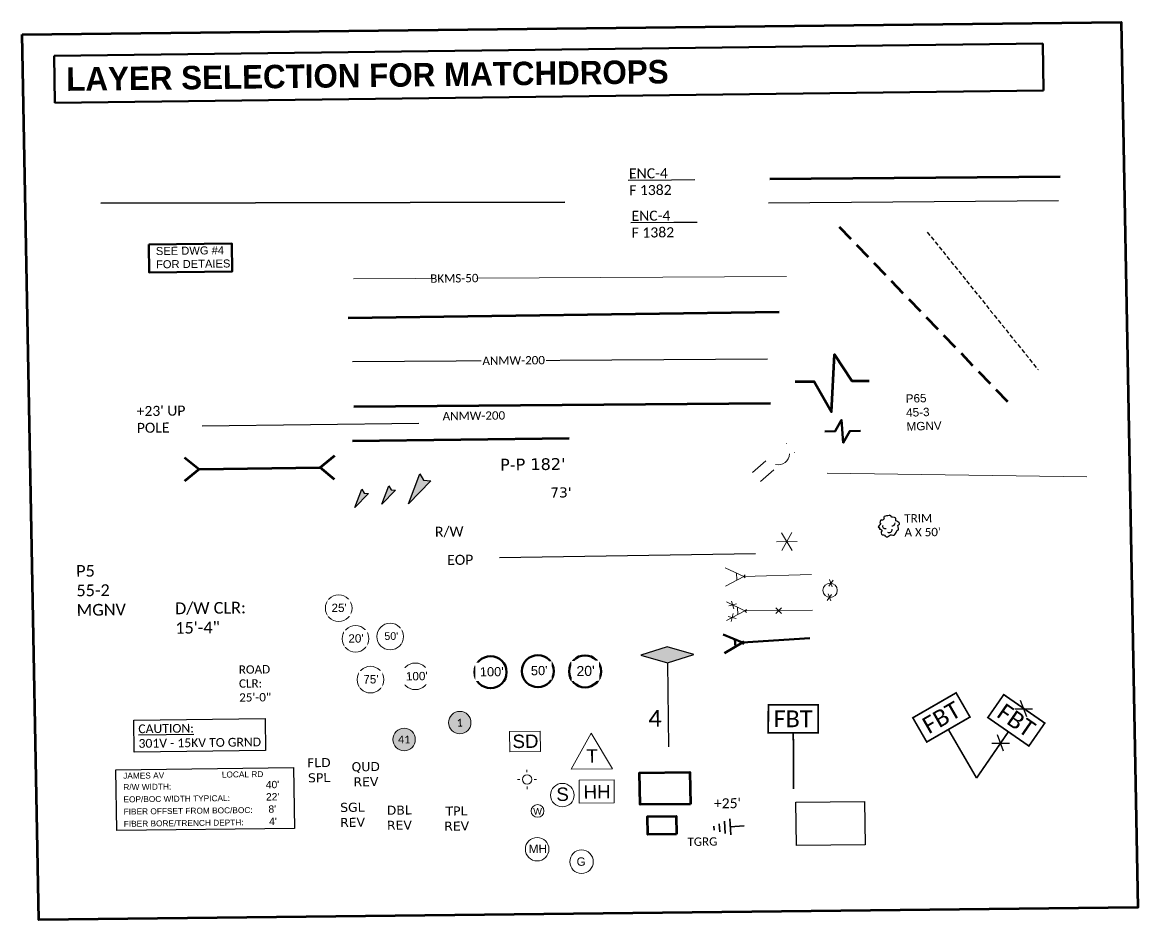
# Model space of a CAD drawing. Header units: inches. Extents: x 2013952 to 2016991, y 779373 to 782808.
# Drawn here: x 2016254 to 2016920, y 781020 to 781556 of the extents above; entities that cross this region are included whole.
import ezdxf
from ezdxf import colors
from ezdxf.entities.mleader import LeaderData, LeaderLine
from ezdxf.enums import TextEntityAlignment as Align
from ezdxf.lldxf.tags import DXFTag
from ezdxf.math import Vec2, Vec3

# ---------------------------------------------------------------- set-up
doc = ezdxf.new("R2010")
doc.units = ezdxf.units.IN
doc.header["$MEASUREMENT"] = 0
doc.linetypes.add('DASHED', pattern=[0.75, 0.5, -0.25])
for name, color, linetype in [('100 LOOP EXISTING', 6, 'Continuous'), ('20 loop', 1, 'Continuous'), ('20 LOOP EXISTING', 1, 'Continuous'), ('25 loop existing', 7, 'Continuous'), ('50 loop', 1, 'Continuous'), ('50 LOOP EXISTING', 6, 'Continuous'), ('75 LOOP EXISTING', 7, 'Continuous'), ('845CHH', 7, 'Continuous'), ('8645CHH', 7, 'Continuous'), ('AERIAL CABLE EX', 5, 'Continuous'), ('CAUTION NOTE', 7, 'Continuous'), ('CONDUIT', 7, 'Continuous'), ('CULVERT', 7, 'Continuous'), ('DW CLEARANCE', 7, 'Continuous'), ('EOP', 150, 'Continuous'), ('EX CONDUIT', 7, 'Continuous'), ('EX OVERHEAD GUY', 7, 'Continuous'), ('ex strand', 7, 'Continuous'), ('EX UNDERGROUND', 7, 'Continuous'), ('EXIST HH', 20, 'Continuous'), ('EXIST MH', 20, 'Continuous'), ('EXISTING 845CHH', 7, 'Continuous'), ('EXSISTING FBT', 1, 'Continuous'), ('FBT', 1, 'Continuous'), ('FBT.FST', 1, 'Continuous'), ('FST', 1, 'Continuous'), ('FST SIZE TEXT', 1, 'Continuous'), ('GANESH', 1, 'Continuous'), ('GAS', 7, 'Continuous'), ('Grounding', 1, 'Continuous'), ('GROUNDING TEXT', 7, 'Continuous'), ('HYDRANT', 7, 'Continuous'), ('INNERDUCT BUBBLE NUMBERS', 7, 'Continuous'), ('LINE LABELS', 7, 'Continuous'), ('OVERHEAD GUY', 7, 'Continuous'), ('P-P VALUES', 7, 'Continuous'), ('PFP DETAIL', 7, 'Continuous'), ('POLE INFO', 7, 'Continuous'), ('POLE NUMBERS', 6, 'Continuous'), ('REELS BUBBLES', 87, 'Continuous'), ('Sewer MH', 7, 'Continuous'), ('SPLICE', 7, 'Continuous'), ('StormDrain', 20, 'Continuous'), ('TRACKS', 7, 'Continuous'), ('TRIMS', 7, 'Continuous'), ('TYPICALS', 7, 'Continuous'), ('UNDERGROUND', 3, 'Continuous')]:
    doc.layers.add(name, color=color, linetype=linetype)
for name, color, linetype, lineweight in [('AchorGuyExisting', 150, 'Continuous', 0), ('AERIAL CABLE PROP', 1, 'Continuous', 60), ('AnchorGuyProposed', 1, 'Continuous', 50), ('AnchorGuyRemove', 7, 'Continuous', 0), ('BURIED CABLE EX', 32, 'BUR', 30), ('BURIED CABLE PROP', 1, 'BUR', 60), ('FireHydrant', 150, 'Continuous', 0), ('FST PROP', 240, 'Continuous', 50), ('INNERDUCT LENGTH', 4, 'Continuous', 53), ('J HOOK TEXT', 1, 'Continuous', 35), ('Level 5', 7, 'Continuous', 0), ('MISC', 7, 'Continuous', 0), ('OVERLASH', 255, 'Continuous', 0), ('Pole notes', 7, 'Continuous', 0), ('Poles', 7, 'Continuous', 0), ('RIZER TEXT', 1, 'Continuous', 0), ('ROAD CLEARENCE TEXT', 7, 'Continuous', 0), ('TETHER TEXT', 250, 'Continuous', 50), ('Transformer', 92, 'Continuous', 0), ('WaterMeter', 252, 'Continuous', 0)]:
    doc.layers.add(name, color=color, linetype=linetype, lineweight=lineweight)
doc.styles.add('Annotative', font='arial.ttf')
doc.styles.add('calibri', font='calibri.ttf')
doc.styles.add('Legend', font='calibri.ttf')
doc.styles.add('PROPOSED', font='calibri.ttf')
doc.styles.get("Standard").update_dxf_attribs({"font": 'arial.ttf'})
tags = doc.linetypes.add('BUR', pattern='A,4.693196,-0.073857,["B",Standard,S=0.5,R=0,X=0,Y=-0.25],-0.553701,4.679246', length=10).pattern_tags.tags
tags[6] = DXFTag(74, 10)
doc.linetypes.add('TRACKS', pattern='A,0.15,[130,ltypeshp.shx,S=0.25,R=0,X=0,Y=0],0.15', length=0.3)

# ---------------------------------------------------------------- blocks, each defined once
blk = doc.blocks.new('Sewer')
at = {"layer": 'Sewer MH', "color": 1, "lineweight": 0}
blk.add_circle((0.21, -0.01), 3.51, dxfattribs=at)
at = {"layer": 'Sewer MH', "color": 1}
blk.add_text('S', height=4, dxfattribs=at).set_placement((-1.58, -1.75))
blk = doc.blocks.new('Water Valve')
at = {"layer": 'WaterMeter', "color": 5}
blk.add_circle((0, 0), 3.8, dxfattribs=at)
blk.add_text('W', height=4, dxfattribs=at).set_placement((-2.57, -2.19))
blk = doc.blocks.new('HH')
at = {"layer": 'EXIST HH', "color": 1, "lineweight": 0}
blk.add_lwpolyline([(-5.7, 3.3), (4.75, 3.3), (4.75, -3.57), (-5.7, -3.57)], close=True, dxfattribs=at)
at = {"layer": 'EXIST HH', "color": 1}
blk.add_text('HH', height=4, dxfattribs=at).set_placement((-4.39, -2.22))
blk = doc.blocks.new('Transforam')
at = {"layer": 'Transformer', "color": 3}
blk.add_lwpolyline([(-0.46, 6.95), (-6.64, -3.74), (5.71, -3.75)], close=True, dxfattribs=at)
blk.add_text('T', height=4, dxfattribs=at).set_placement((-2.02, -1.86))
blk = doc.blocks.new('Strome Drain')
at = {"layer": 'StormDrain', "color": 1, "lineweight": 0}
blk.add_lwpolyline([(-4.53, 2.98), (4.62, 2.99), (4.62, -3.03), (-4.53, -3.03)], close=True, dxfattribs=at)
at = {"layer": 'StormDrain', "color": 1}
blk.add_text('SD', height=4, rotation=0.0453, dxfattribs=at).set_placement((-3.7, -1.97))
blk = doc.blocks.new('HYDRANT')
at = {"layer": 'FireHydrant', "color": 160}
for points in [[(-4.26, 0.05), (-5.74, 0.05)], [(0.01, 4.33), (0.01, 5.81)], [(4.28, 0.05), (5.76, 0.05)], [(0.01, -4.21), (0.01, -5.69)]]:
    blk.add_lwpolyline(points, dxfattribs=at)
blk.add_circle((0.01, 0.06), 2.8, dxfattribs=at)
blk = doc.blocks.new('20 loop')
at = {"layer": '20 loop', "color": 1, "lineweight": 50}
blk.add_circle((-0.06, -0.03), 7.96, dxfattribs=at)
at = {"layer": '20 loop', "color": 1, "lineweight": 53, "insert": (-4.34, 2.68), "char_height": 5, "width": 8.8256, "attachment_point": 1, "line_spacing_factor": 0.96, "bg_fill": 2}
blk.add_mtext("20'", dxfattribs=at)
blk = doc.blocks.new('*U416')
at = {"linetype": 'Continuous', "lineweight": 0, "true_color": 0xffffff}
h = blk.add_hatch(color=7, dxfattribs=at)
h.dxf.hatch_style = 1
h.paths.add_polyline_path([(-0.122, 0, 1), (0.122, 0, 1)])
at = {"color": 0, "linetype": 'ByBlock', "lineweight": -2}
blk.add_circle((0, 0), 0.122, dxfattribs=at)
at = {"color": 0, "linetype": 'ByBlock', "lineweight": -2, "style": 'PROPOSED'}
blk.add_attdef('CCFN', text='', height=0.0844, dxfattribs=at).set_placement((0, 0), align=Align.MIDDLE_CENTER)
at = {"color": 0, "linetype": 'ByBlock', "lineweight": -2, "flags": 104}
blk.add_attdef('CCFA', text='', height=0.0844, dxfattribs=at).set_placement((0.206, 0.09), align=Align.TOP_LEFT)
blk = doc.blocks.new('*U356')
at = {"layer": 'Pole notes', "color": 1, "linetype": 'Continuous', "lineweight": 35, "flags": 128}
for points in [[(-4.19, -0.5), (-4.22, 0.03)], [(-3.42, -0.77), (-3.48, 0.37)], [(-2.65, -0.99), (-2.75, 0.74)], [(-1.89, -1.22), (-2.01, 1.06)], [(0, 0.03), (-1.95, -0.08)]]:
    blk.add_lwpolyline(points, dxfattribs=at)
blk = doc.blocks.new('*U357')
for points in [[(0, 0), (7.62, 0)], [(3.49, 0.32), (4.13, -0.32)], [(4.13, 0.32), (3.49, -0.32)], [(7.46, 0.16), (7.62, 0)], [(7.62, 0), (7.46, -0.16)], [(7.62, 0), (9.72, 1.04)], [(7.62, 0), (9.71, -1.05)], [(8.45, 0.4), (8.45, -0.41)], [(8.63, 0.83), (9.51, 0.61)], [(9.18, 1.16), (8.96, 0.28)], [(8.57, -0.82), (9.44, -0.59)], [(8.89, -0.27), (9.12, -1.14)]]:
    blk.add_lwpolyline(points)
blk = doc.blocks.new('*U349')
for p, q in [((9.65, 1.56), (7.61, 0.41)), ((0, 0), (7.61, 0.41)), ((7.44, 0.57), (7.61, 0.41)), ((7.61, 0.41), (7.46, 0.25)), ((7.61, 0.41), (9.75, -0.52)), ((8.41, 0.87), (8.46, 0.04))]:
    blk.add_line(p, q)
blk = doc.blocks.new('*U350')
blk.add_line((8.45, -0.29), (8.44, 0.54))
for points in [[(0, 0), (7.62, 0.11)], [(7.46, 0.27), (7.62, 0.11)], [(7.62, 0.11), (7.46, -0.05)], [(9.73, -0.9), (7.62, 0.11), (9.69, 1.19)]]:
    blk.add_lwpolyline(points)
blk = doc.blocks.new('*U352')
at = {"linetype": 'Continuous', "lineweight": 0}
for p, q in [((-0.505, 1.131), (-0.505, 1.148)), ((0.495, 1.133), (0.495, 1.151))]:
    blk.add_line(p, q, dxfattribs=at)
blk = doc.blocks.new('*U351')
at = {"linetype": 'Continuous', "lineweight": 0}
for p, q in [((-0.502, -0.365), (-0.505, 1.148)), ((0.498, -0.363), (0.495, 1.151))]:
    blk.add_line(p, q, dxfattribs=at)
blk = doc.blocks.new('100 loop')
at = {"layer": '20 loop', "lineweight": 50}
blk.add_circle((0.03, 0.17), 7.96, dxfattribs=at)
at = {"layer": '20 loop', "lineweight": 50, "insert": (-5.31, 2.69), "char_height": 4.563, "width": 3.8729, "attachment_point": 1, "bg_fill": 2}
blk.add_mtext("100'", dxfattribs=at)
blk = doc.blocks.new('EX MH')
at = {"layer": 'EXIST MH', "lineweight": 0}
blk.add_circle((-0.14, -0.14), 7.02, dxfattribs=at)
at = {"layer": 'EXIST MH'}
blk.add_text('MH', height=5, dxfattribs=at).set_placement((-5.14, -2.42))
blk = doc.blocks.new('REMOVE POLE')
at = {"layer": 'Poles', "color": 255, "lineweight": 0}
for points in [[(1.56, 5.22), (-0.62, 2.16)], [(-0.2, 5.5), (1.14, 1.88)], [(0.69, -2.02), (-1.5, -5.08)], [(-1.07, -1.74), (0.27, -5.36)]]:
    blk.add_lwpolyline(points, dxfattribs=at)
blk.add_circle((0.02, 0.07), 3.65, dxfattribs=at)
blk = doc.blocks.new('S_TREE')
at = {"color": 0, "linetype": 'ByBlock', "lineweight": -2, "flags": 128}
blk.add_lwpolyline([(-0.081, -0.198), (-0.055, -0.22), (-0.025, -0.226), (-0.007, -0.212), (0.011, -0.194), (0.033, -0.186), (0.055, -0.186), (0.079, -0.194), (0.105, -0.192), (0.119, -0.178), (0.145, -0.136), (0.161, -0.106), (0.169, -0.09), (0.181, -0.09), (0.195, -0.084), (0.195, -0.058), (0.191, -0.024), (0.183, 0), (0.189, 0.012), (0.203, 0.016), (0.213, 0.026), (0.213, 0.048), (0.203, 0.058), (0.165, 0.086), (0.143, 0.096), (0.141, 0.114), (0.141, 0.128), (0.141, 0.146), (0.121, 0.162), (0.109, 0.162), (0.079, 0.164), (0.067, 0.166), (0.043, 0.192), (0.021, 0.206), (0.013, 0.204), (-0.013, 0.194), (-0.041, 0.194), (-0.063, 0.19), (-0.089, 0.182), (-0.096, 0.166), (-0.093, 0.156), (-0.093, 0.146), (-0.091, 0.136), (-0.101, 0.126), (-0.109, 0.116), (-0.121, 0.11), (-0.137, 0.112), (-0.151, 0.114), (-0.161, 0.104), (-0.169, 0.084), (-0.175, 0.06), (-0.165, 0.05), (-0.163, 0.036), (-0.175, 0.02), (-0.187, 0.002), (-0.201, -0.014), (-0.211, -0.028), (-0.201, -0.036), (-0.191, -0.034), (-0.185, -0.044), (-0.185, -0.058), (-0.183, -0.068), (-0.165, -0.072), (-0.147, -0.08), (-0.131, -0.096), (-0.151, -0.122), (-0.149, -0.144), (-0.145, -0.166), (-0.127, -0.182), (-0.107, -0.182), (-0.083, -0.192), (-0.071, -0.206)], dxfattribs=at)
at = {"color": 0, "linetype": 'ByBlock', "lineweight": -2, "extrusion": (0, 0, -1)}
blk.add_arc((0.066, -0.016), 0.0492, 250.7981, 29.3448, dxfattribs=at)
at = {"color": 0, "linetype": 'ByBlock', "lineweight": -2}
for centre, radius, start, end in [((0.068, 0.053), 0.0616, 262.0087, 0.459), ((0.009, -0.076), 0.0624, 236.088, 1.4691)]:
    blk.add_arc(centre, radius, start, end, dxfattribs=at)
blk = doc.blocks.new('75 LOOP EXISTING')
at = {"layer": '75 LOOP EXISTING', "color": 1, "lineweight": 0}
blk.add_circle((0.32, 0.09), 7.96, dxfattribs=at)
at = {"layer": '75 LOOP EXISTING', "color": 1, "lineweight": 53, "insert": (-3.96, 2.8), "char_height": 5, "width": 8.8256, "attachment_point": 1, "line_spacing_factor": 0.96, "bg_fill": 2}
blk.add_mtext("75'", dxfattribs=at)
blk = doc.blocks.new('100 LOOP EXISTING')
at = {"layer": '100 LOOP EXISTING', "color": 1, "lineweight": 0}
blk.add_circle((-0.53, -0.34), 7.96, dxfattribs=at)
at = {"layer": '100 LOOP EXISTING', "color": 1, "lineweight": 53, "insert": (-6.17, 2.27), "char_height": 5, "width": 12.7103, "attachment_point": 1, "line_spacing_factor": 0.96, "bg_fill": 2}
blk.add_mtext("100'", dxfattribs=at)
blk = doc.blocks.new('50 LOOP EXISTING')
at = {"layer": '50 LOOP EXISTING', "color": 1, "lineweight": 0}
blk.add_circle((0.11, -0.13), 7.96, dxfattribs=at)
at = {"layer": '50 LOOP EXISTING', "color": 1, "lineweight": 60, "insert": (-3.36, 2.44), "char_height": 4.563, "width": 8.0535, "attachment_point": 1, "bg_fill": 2}
blk.add_mtext("50'", dxfattribs=at)
blk = doc.blocks.new('GAS')
at = {"layer": 'GAS', "color": 2, "lineweight": 0}
blk.add_circle((-0.12, 0.2), 7.02, dxfattribs=at)
at = {"layer": 'GAS', "color": 2}
blk.add_text('G', height=5, dxfattribs=at).set_placement((-3.08, -2.22))
blk = doc.blocks.new('_None')
blk = doc.blocks.new('FBT')
at = {"layer": 'FBT.FST', "const_width": 1}
blk.add_lwpolyline([(-14.44, 50.39), (15.39, 50.01), (15.17, 33.34), (-14.66, 33.73)], close=True, dxfattribs=at)
blk.add_lwpolyline([(0.26, 33.53), (0.01, 0.01)], dxfattribs=at)
at = {"layer": 'FBT.FST', "insert": (0.24, 41.87), "char_height": 10, "attachment_point": 5, "rotation": 359.19699, "style": 'Legend'}
blk.add_mtext_dynamic_manual_height_columns('\\pxqc;FBT', width=33.0033, gutter_width=1, heights=[15.68], dxfattribs=at)
blk = doc.blocks.new('EXISTING FBT')
at = {"layer": 'EXSISTING FBT', "const_width": 1}
blk.add_lwpolyline([(-37.64, 36.45), (-11.61, 51.02), (-3.47, 36.47), (-29.5, 21.9)], close=True, dxfattribs=at)
at = {"layer": 'EXSISTING FBT', "color": 250, "const_width": 1}
blk.add_lwpolyline([(16.86, 49.61), (41.16, 32.3), (31.49, 18.73), (7.19, 36.03)], close=True, dxfattribs=at)
at = {"layer": 'EXSISTING FBT', "color": 250, "lineweight": 30}
for points in [[(23.47, 41.07), (33.94, 40.85)], [(30.43, 36.2), (26.82, 46.04)], [(9.4, 20.72), (19.87, 20.5)], [(16.36, 15.86), (12.76, 25.69)]]:
    blk.add_lwpolyline(points, dxfattribs=at)
at = {"layer": 'EXSISTING FBT', "const_width": 1}
blk.add_lwpolyline([(-16.49, 29.19), (0, 0)], dxfattribs=at)
at = {"layer": 'EXSISTING FBT', "color": 250, "const_width": 1}
blk.add_lwpolyline([(19.34, 27.38), (0, 0)], dxfattribs=at)
at = {"layer": 'EXSISTING FBT', "insert": (-20.56, 36.46), "char_height": 10, "attachment_point": 5, "rotation": 29.23696, "style": 'Legend'}
blk.add_mtext_dynamic_manual_height_columns('\\pxqc;FBT', width=33.0033, gutter_width=1, heights=[15.68], dxfattribs=at)
at = {"layer": 'EXSISTING FBT', "color": 250, "insert": (24.18, 34.17), "char_height": 10, "attachment_point": 5, "rotation": 324.53787, "style": 'Legend'}
blk.add_mtext_dynamic_manual_height_columns('\\pxqc;FBT', width=33.0033, gutter_width=1, heights=[15.68], dxfattribs=at)
blk = doc.blocks.new('20 LOOP EXISTING')
at = {"layer": '20 LOOP EXISTING', "color": 1, "lineweight": 0}
blk.add_circle((0.07, -0.13), 7.96, dxfattribs=at)
at = {"layer": '20 LOOP EXISTING', "color": 1, "lineweight": 53, "insert": (-4.21, 2.58), "char_height": 5, "width": 8.8256, "attachment_point": 1, "line_spacing_factor": 0.96, "bg_fill": 2}
blk.add_mtext("20'", dxfattribs=at)
blk = doc.blocks.new('EXISTING 845CHH')
at = {"layer": 'EXISTING 845CHH', "color": 1, "lineweight": 25}
blk.add_lwpolyline([(20.94, -12.76), (-20, -12.62), (-20.12, 13.32), (20.83, 13.18)], close=True, dxfattribs=at)
blk = doc.blocks.new('CULVERT')
at = {"layer": 'CULVERT', "color": 250, "lineweight": 60}
for points in [[(-50.38, 8.04), (-40.64, -0.03), (-50.61, -7.94)], [(50.38, -8.04), (40.64, 0.03), (50.61, 7.95)], [(-40.64, -0.03), (40.64, 0.03)]]:
    blk.add_lwpolyline(points, dxfattribs=at)
blk = doc.blocks.new('*U347')
blk.add_line((8.45, -0.29), (8.44, 0.54))
for points in [[(0, 0), (7.62, 0.11)], [(7.46, 0.27), (7.62, 0.11)], [(7.62, 0.11), (7.46, -0.05)], [(9.73, -0.9), (7.62, 0.11), (9.69, 1.19)]]:
    blk.add_lwpolyline(points)
blk = doc.blocks.new('*U348')
blk.add_line((8.45, -0.29), (8.44, 0.54))
for points in [[(0, 0), (7.62, 0.11)], [(7.46, 0.27), (7.62, 0.11)], [(7.62, 0.11), (7.46, -0.05)], [(9.73, -0.9), (7.62, 0.11), (9.69, 1.19)]]:
    blk.add_lwpolyline(points)
blk = doc.blocks.new('*U353')
blk.add_line((8.45, -0.29), (8.44, 0.54))
for points in [[(0, 0), (7.62, 0.11)], [(7.46, 0.27), (7.62, 0.11)], [(7.62, 0.11), (7.46, -0.05)], [(9.73, -0.9), (7.62, 0.11), (9.69, 1.19)]]:
    blk.add_lwpolyline(points)
blk = doc.blocks.new('*U354')
at = {"layer": 'Pole notes', "linetype": 'Continuous'}
blk.add_hatch(color=1, dxfattribs=at).paths.add_polyline_path([(4.5, 4.54), (0, 0), (2.3, 5.97), (3.05, 4.65)])
at = {"layer": 'Pole notes', "color": 1, "linetype": 'Continuous', "lineweight": 30, "flags": 128}
blk.add_lwpolyline([(4.5, 4.54), (0, 0), (2.3, 5.97), (3.05, 4.65), (4.5, 4.54)], dxfattribs=at)
blk = doc.blocks.new('*U355')
at = {"layer": 'Pole notes', "linetype": 'Continuous'}
blk.add_hatch(color=32, dxfattribs=at).paths.add_polyline_path([(2.74, 2.77), (0, 0), (1.4, 3.63), (1.86, 2.83)])
at = {"layer": 'Pole notes', "color": 32, "linetype": 'Continuous', "lineweight": 30, "flags": 128}
blk.add_lwpolyline([(2.74, 2.77), (0, 0), (1.4, 3.63), (1.86, 2.83), (2.74, 2.77)], dxfattribs=at)
blk = doc.blocks.new('*U344')
at = {"layer": 'Pole notes', "linetype": 'Continuous'}
blk.add_hatch(color=5, dxfattribs=at).paths.add_polyline_path([(2.75, 2.77), (0, 0), (1.41, 3.64), (1.86, 2.84)])
at = {"layer": 'Pole notes', "color": 5, "linetype": 'Continuous', "lineweight": 30, "flags": 128}
blk.add_lwpolyline([(2.75, 2.77), (0, 0), (1.41, 3.64), (1.86, 2.84), (2.75, 2.77)], dxfattribs=at)
blk = doc.blocks.new('50 loop')
at = {"layer": '50 loop', "color": 1, "lineweight": 50}
blk.add_circle((-0.06, -0.03), 7.96, dxfattribs=at)
at = {"layer": '50 loop', "color": 1, "lineweight": 60, "insert": (-3.54, 2.54), "char_height": 4.563, "width": 8.0535, "attachment_point": 1, "bg_fill": 2}
blk.add_mtext("50'", dxfattribs=at)
blk = doc.blocks.new('25 loop existing')
at = {"layer": '25 loop existing', "color": 1, "lineweight": 0}
blk.add_circle((2006231.37, 842104.87), 7.96, dxfattribs=at)
at = {"layer": '25 loop existing', "color": 1, "lineweight": 53, "insert": (2006227.09, 842107.58), "char_height": 5, "width": 8.8256, "attachment_point": 1, "line_spacing_factor": 0.96, "bg_fill": 2}
blk.add_mtext("25'", dxfattribs=at)
blk = doc.blocks.new('25 loopExisting')
at = {"layer": '25 loop existing', "lineweight": 50}
blk.add_blockref('25 loop existing', (-2006230.95, -842105), dxfattribs=at)
blk = doc.blocks.new('FST_FBT')
at = {"layer": 'FST', "lineweight": 30}
h = blk.add_hatch(color=256, dxfattribs=at)
h.dxf.hatch_style = 1
h.paths.add_polyline_path([(5.29, 18.27), (0, 19.86), (-5.29, 18.27), (0, 16.69)])
at = {"layer": 'FBT.FST', "lineweight": 30}
blk.add_lwpolyline([(-5.29, 18.27), (0, 16.69), (5.29, 18.27), (0, 19.86)], close=True, dxfattribs=at)
blk.add_lwpolyline([(0, 16.69), (0, 0)], dxfattribs=at)
blk = doc.blocks.new('845CHH')
at = {"layer": '845CHH', "color": 1, "lineweight": 90}
blk.add_lwpolyline([(15.83, -10.3), (-14.23, -10.19), (-14.31, 8.84), (15.74, 8.74)], close=True, dxfattribs=at)
blk = doc.blocks.new('8645CHH')
at = {"layer": '8645CHH', "color": 1, "lineweight": 70}
blk.add_lwpolyline([(9.14, -5.9), (-7.87, -5.84), (-7.92, 4.93), (9.09, 4.88)], close=True, dxfattribs=at)
blk = doc.blocks.new('*U68')
at = {"layer": 'Poles'}
for points in [[(-0.93, 1.72), (1.13, -1.84)], [(-0.93, -1.84), (1.13, 1.71)], [(-1.96, -0.06), (2.16, -0.06)]]:
    blk.add_lwpolyline(points, dxfattribs=at)

msp = doc.modelspace()

# ---------------------------------------------------------------- linework, layer by layer
at = {"layer": 'AERIAL CABLE EX', "lineweight": 0}
msp.add_lwpolyline([(2016710.16, 781404.06), (2016451.4, 781402.5)], dxfattribs=at)
at = {"layer": 'AERIAL CABLE PROP', "color": 5}
msp.add_lwpolyline([(2016448.21, 781379.24), (2016705.84, 781382.83)], dxfattribs=at)
at = {"layer": 'BURIED CABLE EX', "ltscale": 12}
msp.add_lwpolyline([(2016450.82, 781353.16), (2016698.83, 781354.84)], dxfattribs=at)
at = {"layer": 'CONDUIT', "color": 4, "lineweight": 70}
msp.add_lwpolyline([(2016700.23, 781462.33), (2016873.59, 781463.68)], dxfattribs=at)
at = {"layer": 'EOP', "color": 6}
msp.add_lwpolyline([(2016538.65, 781236.22), (2016691.51, 781238.6)], dxfattribs=at)
at = {"layer": 'EX CONDUIT', "color": 4, "lineweight": 25}
msp.add_lwpolyline([(2016699.31, 781448.01), (2016872.67, 781449.36)], dxfattribs=at)
at = {"layer": 'EX OVERHEAD GUY', "color": 70, "linetype": 'DASHED', "lineweight": 25, "ltscale": 5}
msp.add_lwpolyline([(2016794.24, 781430.5), (2016860.39, 781348.36)], dxfattribs=at)
at = {"layer": 'ex strand', "color": 4, "lineweight": 0, "ltscale": 10}
msp.add_lwpolyline([(2016734.39, 781286.53), (2016889.62, 781284.25)], dxfattribs=at)
at = {"layer": 'EX UNDERGROUND', "color": 13, "lineweight": 30, "true_color": 0xea5643}
msp.add_lwpolyline([(2016361.02, 781314.76), (2016490.46, 781316.38)], dxfattribs=at)
at = {"layer": 'GANESH', "color": 1, "lineweight": 100}
msp.add_lwpolyline([(2016715.29, 781341.2), (2016726.67, 781341.34), (2016737.02, 781323.12), (2016738.8, 781357.47), (2016749.16, 781341.65), (2016759.44, 781341.67)], dxfattribs=at)
at = {"layer": 'GANESH', "color": 1, "lineweight": 50}
msp.add_lwpolyline([(2016732.99, 781311.47), (2016739.23, 781311.52), (2016743.07, 781318.33), (2016744.06, 781304.72), (2016747.87, 781311.65), (2016754.34, 781311.73)], dxfattribs=at)
at = {"layer": 'OVERHEAD GUY', "color": 1, "linetype": 'DASHED', "lineweight": 80, "ltscale": 20}
msp.add_lwpolyline([(2016741.53, 781433.72), (2016844.47, 781326.91)], dxfattribs=at)
at = {"layer": 'OVERLASH'}
msp.add_arc((2016705.1, 781298.36), 6.9, 257.83003, 357.40096, dxfattribs=at)
at = {"layer": 'PFP DETAIL', "lineweight": 50}
msp.add_lwpolyline([(2016329.18, 781423.06), (2016378.65, 781423.69), (2016378.86, 781406.94), (2016329.39, 781406.31)], close=True, dxfattribs=at)
at = {"layer": 'TRACKS', "color": 6, "linetype": 'TRACKS', "lineweight": 35, "ltscale": 14}
msp.add_lwpolyline([(2016300.47, 781447.77), (2016577.77, 781448.4)], dxfattribs=at)
at = {"layer": 'TYPICALS', "color": 250}
msp.add_lwpolyline([(2016415.68, 781110.77), (2016416.14, 781074.44), (2016309.98, 781073.11), (2016309.53, 781109.44)], close=True, dxfattribs=at)
at = {"layer": 'UNDERGROUND', "color": 13, "lineweight": 70, "true_color": 0xea5643}
msp.add_lwpolyline([(2016450.79, 781305.82), (2016580.22, 781307.45)], dxfattribs=at)

# ---------------------------------------------------------------- block references
at = {"layer": '20 loop', "color": 1, "lineweight": 50, "xscale": 1.2, "yscale": 1.2, "zscale": 1.2, "rotation": 0.7181398473504028}
msp.add_blockref('20 loop', (2016589.85, 781168.22), dxfattribs=at)
at = {"layer": '845CHH', "color": 1, "lineweight": 50, "rotation": 0.7181398473504028}
msp.add_blockref('845CHH', (2016636.77, 781098.99), dxfattribs=at)
at = {"layer": '8645CHH', "color": 1, "lineweight": 50, "rotation": 0.7181398473504028}
msp.add_blockref('8645CHH', (2016635.1, 781076.66), dxfattribs=at)
at = {"layer": 'AchorGuyExisting', "xscale": -5.295099999999999, "yscale": -5.295099999999999, "zscale": -5.295099999999999, "rotation": 0.7181398473504075}
for name in ['*U350', '*U347', '*U348', '*U353']:
    msp.add_blockref(name, (2016725.01, 781225.98), dxfattribs=at)
at = {"layer": 'AnchorGuyProposed', "xscale": -5.295099999999999, "yscale": -5.295099999999999, "zscale": -5.295099999999999, "rotation": 0.7181398473504075}
msp.add_blockref('*U349', (2016724.04, 781188.02), dxfattribs=at)
at = {"layer": 'AnchorGuyRemove', "xscale": -5.295099999999999, "yscale": -5.295099999999999, "zscale": -5.295099999999999, "rotation": 0.7181398473504075}
msp.add_blockref('*U357', (2016725.68, 781204.75), dxfattribs=at)
at = {"layer": 'CULVERT', "color": 5, "lineweight": 0, "xscale": 0.8890652457995508, "yscale": 0.8890652457995508, "zscale": 0.8890652457995508, "rotation": 0.7181398473504028}
msp.add_blockref('CULVERT', (2016395.3, 781289.37), dxfattribs=at)
at = {"layer": 'EXIST HH', "color": 1, "lineweight": 30, "xscale": 1.999999999999999, "yscale": 1.999999999999999, "zscale": 1.999999999999999, "rotation": 0.7181398473504028}
msp.add_blockref('HH', (2016597.66, 781096.7), dxfattribs=at)
at = {"layer": 'EXIST MH', "lineweight": 50, "rotation": 0.7181398473504028}
msp.add_blockref('EX MH', (2016561.3, 781062.12), dxfattribs=at)
at = {"layer": 'EXISTING 845CHH', "color": 1, "lineweight": 50, "rotation": 0.7181398473504028}
msp.add_blockref('EXISTING 845CHH', (2016736.01, 781077), dxfattribs=at)
at = {"layer": 'EXSISTING FBT', "lineweight": 30, "rotation": 0.7181398473504028}
msp.add_blockref('EXISTING FBT', (2016823.69, 781104.48), dxfattribs=at)
at = {"layer": 'FBT', "lineweight": 50, "rotation": 0.7181398473504028}
msp.add_blockref('FBT', (2016714.35, 781097.98), dxfattribs=at)
at = {"layer": 'FST PROP', "color": 1, "lineweight": 50, "xscale": 3, "yscale": 3, "zscale": 3, "rotation": 0.7181398473504026}
msp.add_blockref('FST_FBT', (2016639.63, 781123.21), dxfattribs=at)
at = {"layer": 'GAS', "color": 2, "lineweight": 50, "rotation": 0.7181398473504028}
msp.add_blockref('GAS', (2016587.8, 781054.32), dxfattribs=at)
at = {"layer": 'Grounding', "xscale": 4.265092869824274, "yscale": 4.265092869824274, "zscale": 4.265092869824274, "rotation": 0.7181398473504028}
msp.add_blockref('*U356', (2016684.81, 781075.78), dxfattribs=at)
at = {"layer": 'HYDRANT', "color": 160, "lineweight": 30, "rotation": 0.7181398473504028}
msp.add_blockref('HYDRANT', (2016555.1, 781103.57), dxfattribs=at)
at = {"layer": 'INNERDUCT BUBBLE NUMBERS', "color": 5, "lineweight": 0, "xscale": 54.99999999999999, "yscale": 54.99999999999999, "zscale": 54.99999999999999, "rotation": 0.7181398473504028}
msp.add_blockref('*U416', (2016481.66, 781127.5), dxfattribs=at).add_auto_attribs({'CCFN': '41'})
at = {"layer": 'OVERLASH', "xscale": 6.997610170159895, "yscale": 6.997610170159895, "zscale": 6.997610170159895, "rotation": 131.2953235536793}
for name, p in [('*U352', (2016718.43, 781306.85)), ('*U351', (2016698.25, 781289.55))]:
    msp.add_blockref(name, p, dxfattribs=at)
at = {"layer": 'Poles', "xscale": 3, "yscale": 3, "zscale": 3, "rotation": 0.7181398473504026}
msp.add_blockref('*U68', (2016710.03, 781245.85), dxfattribs=at)
at = {"layer": 'Poles', "lineweight": 0, "xscale": 1.174155024790981, "yscale": 1.174155024790981, "zscale": 1.174155024790981, "rotation": 0.7181398473504026}
msp.add_blockref('REMOVE POLE', (2016736.18, 781216.51), dxfattribs=at)
at = {"layer": 'REELS BUBBLES', "color": 250, "lineweight": 0, "xscale": 54.99999999999999, "yscale": 54.99999999999999, "zscale": 54.99999999999999, "rotation": 0.7181398473504028}
msp.add_blockref('*U416', (2016514.92, 781137.56), dxfattribs=at).add_auto_attribs({'CCFN': '1'})
at = {"layer": 'Sewer MH', "lineweight": 50, "xscale": 1.999999999999999, "yscale": 1.999999999999999, "zscale": 1.999999999999999, "rotation": 0.7181398473504028}
msp.add_blockref('Sewer', (2016575.8, 781094.3), dxfattribs=at)
at = {"layer": 'SPLICE', "color": 1, "xscale": 3, "yscale": 3, "zscale": 3, "rotation": 0.7181398473504026}
for name, p in [('*U354', (2016484.38, 781268.21)), ('*U344', (2016452.25, 781266.05)), ('*U355', (2016468.46, 781267.95))]:
    msp.add_blockref(name, p, dxfattribs=at)
at = {"layer": 'StormDrain', "color": 1, "lineweight": 30, "xscale": 1.999999999999999, "yscale": 1.999999999999999, "zscale": 1.999999999999999, "rotation": 0.7181398473504028}
msp.add_blockref('Strome Drain', (2016553.82, 781126.37), dxfattribs=at)
at = {"layer": 'Transformer', "color": 3, "lineweight": 30, "xscale": 1.999999999999999, "yscale": 1.999999999999999, "zscale": 1.999999999999999, "rotation": 0.7181398473504028}
msp.add_blockref('Transforam', (2016594.58, 781117.38), dxfattribs=at)
at = {"layer": 'TRIMS', "color": 250, "linetype": 'Continuous', "lineweight": 30, "xscale": 29.99999999999999, "yscale": 29.99999999999999, "zscale": 29.99999999999999, "rotation": 0.7181398473504028}
msp.add_blockref('S_TREE', (2016771.18, 781255.22), dxfattribs=at)
at = {"layer": 'WaterMeter', "color": 5, "lineweight": 30, "rotation": 0.7181398473504028}
msp.add_blockref('Water Valve', (2016561.38, 781084.82), dxfattribs=at)

# ---------------------------------------------------------------- texts
at = {"layer": 'CAUTION NOTE', "color": 250, "linetype": 'ByBlock', "lineweight": -2, "insert": (2016322.86, 781136.47), "char_height": 5.229, "attachment_point": 1, "rotation": 0.71814, "style": 'PROPOSED', "bg_fill": 16, "box_fill_scale": 1.5, "bg_fill_color": 256, "bg_fill_transparency": 0}
msp.add_mtext('{\\LCAUTION:}\\P301V - 15KV TO GRND', dxfattribs=at)
at = {"layer": 'DW CLEARANCE', "color": 2, "lineweight": 50, "insert": (2016344.75, 781209.29), "char_height": 7, "attachment_point": 1, "rotation": 0.71814, "style": 'PROPOSED'}
msp.add_mtext_dynamic_manual_height_columns('D/W CLR:\\P15\'-4"', width=42.0592, gutter_width=50, heights=[0], dxfattribs=at)
at = {"layer": 'FST SIZE TEXT', "color": 3, "lineweight": 30, "insert": (2016627.53, 781145.05), "char_height": 10, "attachment_point": 1, "rotation": 0.71814, "style": 'Legend'}
msp.add_mtext_dynamic_manual_height_columns('4', width=7.6308, gutter_width=3.04, heights=[0], dxfattribs=at)
at = {"layer": 'GROUNDING TEXT', "insert": (2016659.88, 781066.48), "char_height": 5, "width": 12.8, "attachment_point": 5, "rotation": 0.71814, "style": 'Legend'}
msp.add_mtext('TGRG', dxfattribs=at)
at = {"layer": 'INNERDUCT LENGTH', "color": 3, "insert": (2016575.35, 781274.98), "char_height": 6, "width": 12.1084, "attachment_point": 5, "rotation": 0.71814, "style": 'Legend'}
msp.add_mtext("\\pxqc;{\\fVerdana|b0|i0|c0|p34;73'}", dxfattribs=at)
msp.add_mtext("\\pxqc;{\\fVerdana|b0|i0|c0|p34;73'}", dxfattribs=at)
at = {"layer": 'J HOOK TEXT', "color": 1, "insert": (2016674.84, 781089.38), "char_height": 6, "width": 11.1674, "attachment_point": 5, "rotation": 0.71814, "style": 'Legend'}
msp.add_mtext("\\pxqc;+25'", dxfattribs=at)
at = {"layer": 'Level 5', "color": 1, "lineweight": 50, "insert": (2016279.73, 781528.82), "char_height": 14, "attachment_point": 1, "rotation": 0.71814, "style": 'Annotative', "bg_fill": 16, "box_fill_scale": 1.5, "bg_fill_color": 256, "bg_fill_transparency": 0}
msp.add_mtext_dynamic_manual_height_columns('{\\fBankGothic Md BT|b1|i0|c0|p34;\\C52;\\c3000776;LAYER SELECTION FOR MATCHDROPS}', width=576.6251, gutter_width=50, heights=[0], dxfattribs=at)
at = {"layer": 'P-P VALUES', "color": 250, "insert": (2016558.55, 781291.77), "char_height": 7, "width": 39.616, "attachment_point": 5, "rotation": 0.71814, "style": 'Legend'}
msp.add_mtext("{\\fVerdana|b0|i0|c0|p34;P-P 182'}", dxfattribs=at)
msp.add_mtext("{\\fVerdana|b0|i0|c0|p34;P-P 182'}", dxfattribs=at)
msp.add_mtext("{\\fVerdana|b0|i0|c0|p34;P-P 182'}", dxfattribs=at)
msp.add_mtext("{\\fVerdana|b0|i0|c0|p34;P-P 182'}", dxfattribs=at)
at = {"layer": 'PFP DETAIL', "color": 6, "lineweight": 80, "insert": (2016333.33, 781421.56), "char_height": 4.7692, "attachment_point": 1, "rotation": 0.71814}
msp.add_mtext_dynamic_manual_height_columns('SEE DWG #4\\PFOR DETAIES', width=44.1218, gutter_width=23.85, heights=[0], dxfattribs=at)
at = {"layer": 'POLE INFO', "insert": (2016285.69, 781231.63), "char_height": 7, "width": 0.2965, "attachment_point": 1, "rotation": 0.71814, "style": 'calibri'}
msp.add_mtext('P5\\P55-2\\PMGNV', dxfattribs=at)
at = {"layer": 'POLE NUMBERS', "color": 250, "insert": (2016781.29, 781333.56), "char_height": 5, "width": 31.7776, "attachment_point": 1, "rotation": 1.66195, "style": 'Annotative'}
msp.add_mtext('P65\\P45-3\\PMGNV', dxfattribs=at)
at = {"layer": 'RIZER TEXT', "insert": (2016336.57, 781310.69), "char_height": 6, "attachment_point": 8, "rotation": 0.71814, "style": 'Legend'}
msp.add_mtext_dynamic_manual_height_columns("\\pxql;{\\C1;+23' UP\\PPOLE}", width=29.1, gutter_width=1, heights=[0], dxfattribs=at)
at = {"layer": 'ROAD CLEARENCE TEXT', "lineweight": 50, "insert": (2016382.9, 781171.72), "char_height": 5, "attachment_point": 1, "rotation": 0.71814, "style": 'PROPOSED'}
msp.add_mtext_dynamic_manual_height_columns('ROAD CLR:\\P25\'-0"', width=26.2338, gutter_width=50, heights=[0], dxfattribs=at)
at = {"layer": 'TETHER TEXT', "color": 7, "char_height": 5.4, "attachment_point": 5, "rotation": 0.71814, "style": 'Legend'}
for s, insert, width in [('\\pxqc;{\\fVerdana|b0|i0|c0|p34;FLD\\PSPL}', (2016430.82, 781109.12), 16.6239), ('\\pxqc;{\\fVerdana|b0|i0|c0|p34;FLD\\PSPL}', (2016430.82, 781109.12), 16.6239), ('\\pxqc;{\\fVerdana|b0|i0|c0|p34;QUD\\PREV}', (2016458.8, 781106.79), 16.6239), ('\\pxqc;{\\fVerdana|b0|i0|c0|p34;QUD\\PREV}', (2016458.8, 781106.79), 16.6239), ('\\pxqc;{\\fVerdana|b0|i0|c0|p34;SGL\\PREV}', (2016450.82, 781082.52), 15.0318), ('\\pxqc;{\\fVerdana|b0|i0|c0|p34;SGL\\PREV}', (2016450.82, 781082.52), 15.0318), ('{\\fVerdana|b0|i0|c0|p34;DBL\\P\\pxqc;REV}', (2016478.83, 781080.83), 15.0101), ('{\\fVerdana|b0|i0|c0|p34;DBL\\P\\pxqc;REV}', (2016478.83, 781080.83), 15.0101), ('\\pxqc;{\\fVerdana|b0|i0|c0|p34;TPL\\PREV}', (2016513.01, 781080.32), 14.8977), ('\\pxqc;{\\fVerdana|b0|i0|c0|p34;TPL\\PREV}', (2016513.01, 781080.32), 14.8977)]:
    msp.add_mtext(s, dxfattribs=dict(at, insert=insert, width=width))
at = {"layer": 'TRIMS', "color": 18, "linetype": 'ByBlock', "lineweight": 35, "true_color": 0x000000, "insert": (2016780.49, 781262.01), "char_height": 5, "width": 25.018, "attachment_point": 1, "rotation": 0.71814, "style": 'PROPOSED'}
msp.add_mtext("TRIM \\PA X 50'", dxfattribs=at)
at = {"layer": 'TYPICALS', "color": 250, "lineweight": 50, "insert": (2016313.81, 781107.57), "char_height": 3.54816, "width": 100.3923, "attachment_point": 1, "rotation": 0.71814}
msp.add_mtext("JAMES AV                         LOCAL RD^I             \\P{\\C5;R/W WIDTH: ^I^I^I^I\\Farial|c0;\\H1.23626x;40' \\H0.80889x;EOP/BOC WIDTH TYPICAL: ^I^I\\H1.23626x;22' ^I\\P\\H0.80889x;FIBER OFFSET FROM BOC/BOC: ^I \\H1.23626x;8'  \\H0.80889x;FIBER BORE/TRENCH DEPTH:^I\\H1.23627x; 4'}", dxfattribs=at)

# ---------------------------------------------------------------- leaders
at = {"layer": 'AERIAL CABLE EX', "lineweight": 0}
ml = msp.add_multileader_mtext('Standard', dxfattribs=at)
ml.set_content('ENC-4\\PF 1382', color=256, style='Legend')
ml.set_leader_properties(color=256, linetype='ByLayer', lineweight=-1)
ml.set_arrow_properties(name='NONE')
ml.build(insert=Vec2(0, 0))
ml.multileader.update_dxf_attribs({"has_dogleg": 0, "text_left_attachment_type": 6, "text_right_attachment_type": 6, "dogleg_length": 0.36, "arrow_head_size": 0.18})
ctx = ml.context
ctx.base_point, ctx.char_height, ctx.arrow_head_size, ctx.landing_gap_size, ctx.plane_origin, ctx.plane_x_axis, ctx.plane_y_axis = Vec3(2016616.57, 781435.97), 6, 0.18, 1, Vec3(2016678.77, 781407.22), Vec3(0.999921, 0.012534), Vec3(-0.012534, 0.999921)
ctx.left_attachment, ctx.right_attachment = 6, 6
notes = []
notes.append((ctx, [(0, (1, 1, 0), (2016643.26, 781436.2), (-0.999921, -0.012534), 0.36, [(0, [(2016656.83, 781436.32)], 0, [])])]))
ctx.mtext.insert, ctx.mtext.text_direction, ctx.mtext.rotation, ctx.mtext.width, ctx.mtext.defined_height, ctx.mtext.flow_direction = Vec3(2016617.51, 781443.18), Vec3(0.999962, 0.008742), 0.008742, 26.2624, 15.3, 5
at = {"layer": 'BURIED CABLE EX'}
ml = msp.add_multileader_mtext('Standard', dxfattribs=at)
ml.set_content('ENC-4\\PF 1382', color=256, style='Legend')
ml.set_leader_properties(color=256, linetype='ByLayer', lineweight=-1)
ml.set_arrow_properties(name='NONE')
ml.build(insert=Vec2(0, 0))
ml.multileader.update_dxf_attribs({"has_dogleg": 0, "text_left_attachment_type": 6, "text_right_attachment_type": 6, "dogleg_length": 0.36, "arrow_head_size": 0.18})
ctx = ml.context
ctx.base_point, ctx.char_height, ctx.arrow_head_size, ctx.landing_gap_size, ctx.plane_origin, ctx.plane_x_axis, ctx.plane_y_axis = Vec3(2016615.07, 781461.27), 6, 0.18, 1, Vec3(2016677.26, 781432.53), Vec3(0.999921, 0.012534), Vec3(-0.012534, 0.999921)
ctx.left_attachment, ctx.right_attachment = 6, 6
notes.append((ctx, [(0, (1, 1, 0), (2016641.75, 781461.51), (-0.999921, -0.012534), 0.36, [(0, [(2016655.33, 781461.62)], 0, [])])]))
ctx.mtext.insert, ctx.mtext.text_direction, ctx.mtext.rotation, ctx.mtext.width, ctx.mtext.defined_height, ctx.mtext.flow_direction = Vec3(2016616.01, 781468.48), Vec3(0.999962, 0.008742), 0.008742, 26.2624, 15.3, 5
for ctx, leaders in notes:
    for number, flags, end, landing, length, lines in leaders:
        leader = LeaderData()
        leader.index, (leader.has_last_leader_line, leader.has_dogleg_vector, leader.attachment_direction) = number, flags
        leader.last_leader_point, leader.dogleg_vector, leader.dogleg_length = Vec3(end), Vec3(landing), length
        for number, points, colour, breaks in lines:
            line = LeaderLine()
            line.index, line.vertices, line.color, line.breaks = number, Vec3.list(points), colors.encode_raw_color(colour), breaks
            leader.lines.append(line)
        ctx.leaders.append(leader)

# ---------------------------------------------------------------- next in the draw order: texts
at = {"layer": 'AERIAL CABLE EX', "insert": (2016511.7, 781402.86), "char_height": 5, "width": 25.2747, "attachment_point": 5, "rotation": 0.71814, "style": 'Legend', "bg_fill": 3, "box_fill_scale": 1.1, "bg_fill_color": 256, "bg_fill_transparency": 0}
msp.add_mtext('\\pxqc;BKMS-50', dxfattribs=at)
at = {"layer": 'BURIED CABLE EX', "ltscale": 12, "insert": (2016547.12, 781353.81), "char_height": 5, "width": 37.55, "attachment_point": 5, "rotation": 0.71814, "line_spacing_factor": 0.6, "style": 'Legend', "bg_fill": 3, "box_fill_scale": 1.1, "bg_fill_color": 256, "bg_fill_transparency": 0}
msp.add_mtext('ANMW-200', dxfattribs=at)

# ---------------------------------------------------------------- next in the draw order: linework, layer by layer
at = {"layer": 'MISC', "lineweight": 100}
msp.add_lwpolyline([(2016253.57, 781548.42), (2016910, 781555.76), (2016919.95, 781027.24), (2016263.51, 781019.9)], close=True, dxfattribs=at)

# ---------------------------------------------------------------- next in the draw order: block references
at = {"layer": '100 LOOP EXISTING', "color": 1, "rotation": 0.7181398473504028}
msp.add_blockref('100 LOOP EXISTING', (2016488.9, 781165.56), dxfattribs=at)
at = {"layer": '20 LOOP EXISTING', "lineweight": 30, "rotation": 0.7181398473504028}
msp.add_blockref('20 LOOP EXISTING', (2016452.58, 781187.76), dxfattribs=at)
at = {"layer": '50 loop', "color": 1, "lineweight": 30, "xscale": 1.2, "yscale": 1.2, "zscale": 1.2, "rotation": 0.7181398473504028}
msp.add_blockref('50 loop', (2016561.67, 781168.33), dxfattribs=at)
at = {"layer": '50 LOOP EXISTING', "color": 1, "rotation": 0.7181398473504028}
msp.add_blockref('50 LOOP EXISTING', (2016473.23, 781189.08), dxfattribs=at)
at = {"layer": '75 LOOP EXISTING', "color": 1, "rotation": 0.7181398473504028}
msp.add_blockref('75 LOOP EXISTING', (2016461.25, 781163.14), dxfattribs=at)
at = {"layer": 'EXIST MH', "lineweight": 50, "xscale": 1.201748945397526, "yscale": 1.201748945397526, "zscale": 1.201748945397526, "rotation": 0.7181398473504028}
msp.add_blockref('100 loop', (2016533.3, 781167.47), dxfattribs=at)

# ---------------------------------------------------------------- next in the draw order: texts
at = {"layer": 'EX UNDERGROUND', "color": 13, "lineweight": 30, "true_color": 0xea5643, "insert": (2016523.35, 781320.78), "char_height": 5, "width": 37.55, "attachment_point": 5, "rotation": 0.71814, "line_spacing_factor": 0.6, "style": 'Legend', "bg_fill": 3, "box_fill_scale": 1.1, "bg_fill_color": 256, "bg_fill_transparency": 0}
msp.add_mtext('ANMW-200', dxfattribs=at)
at = {"layer": 'LINE LABELS', "color": 10, "char_height": 6, "width": 15.5188, "attachment_point": 5, "rotation": 0.71814, "style": 'Legend', "bg_fill": 3, "box_fill_scale": 1.1, "bg_fill_color": 256, "bg_fill_transparency": 0}
for s, insert in [('\\pxqc;R/W', (2016508.62, 781251.43)), ('\\pxqc;EOP', (2016515.21, 781234.75))]:
    msp.add_mtext(s, dxfattribs=dict(at, insert=insert))

# ---------------------------------------------------------------- next in the draw order: linework, layer by layer
at = {"layer": 'BURIED CABLE PROP', "color": 10, "lineweight": 70, "ltscale": 12}
msp.add_lwpolyline([(2016451.7, 781326.38), (2016700.49, 781328.29)], dxfattribs=at)

# ---------------------------------------------------------------- next in the draw order: block references
at = {"layer": '25 loop existing', "color": 1, "lineweight": 50, "rotation": 0.7181398473504028}
msp.add_blockref('25 loopExisting', (2016442.16, 781206.04), dxfattribs=at)

doc.saveas('drawing.dxf')
